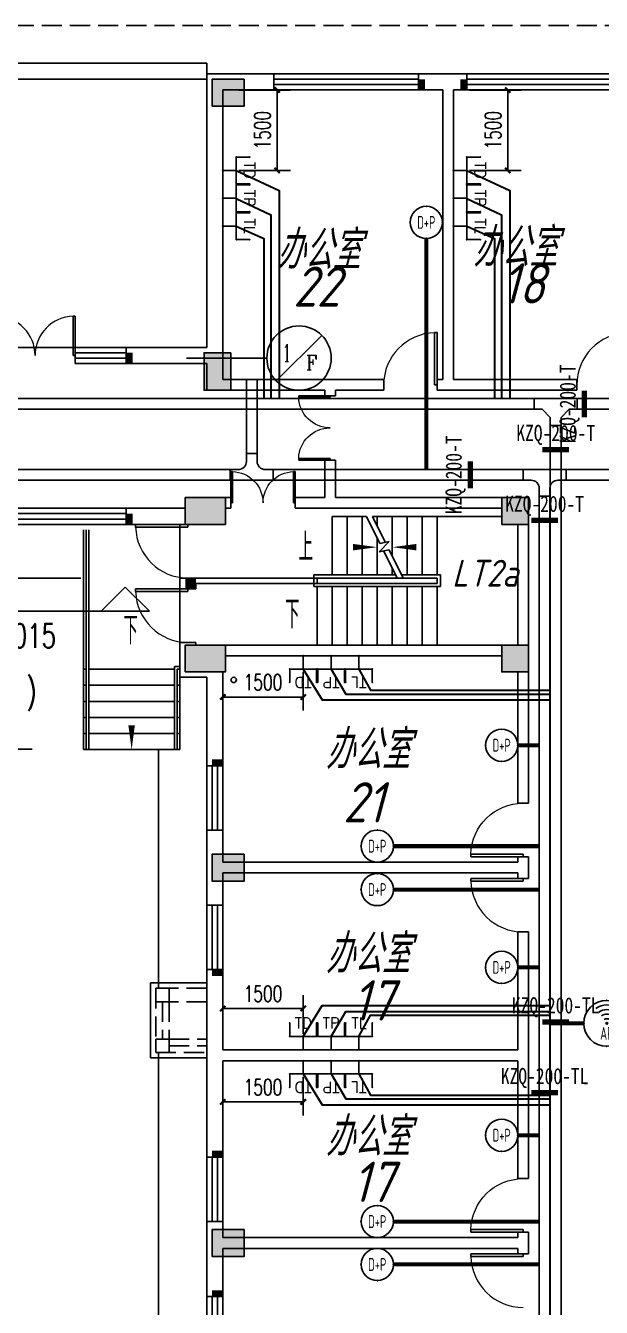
# Model space of a CAD drawing. Extents: x 1398449 to 2142961, y 256969 to 1032940.
# Drawn here: x 1631315 to 1642050, y 838354 to 862254 of the extents above; entities that cross this region are included whole.
import ezdxf
from ezdxf.enums import TextEntityAlignment as Align

# ---------------------------------------------------------------- set-up
doc = ezdxf.new("R2010")
doc.units = 0
doc.header["$LTSCALE"] = 1500
doc.header["$PDSIZE"] = 50
doc.linetypes.add('__DASH', pattern=[0.35, 0.25, -0.1])
doc.linetypes.add('DASH', pattern=[0.35, 0.25, -0.1])
for name, color, linetype in [('1-建筑底图', 8, 'Continuous'), ('CABLETRAY_PDS', 6, 'Continuous'), ('EQUIP-通讯', 3, 'Continuous'), ('TEL_DIM', 3, 'Continuous'), ('WIRE-综合布线', 5, 'Continuous'), ('光纤点位', 3, 'Continuous'), ('内网桥架', 1, 'Continuous'), ('抗震支吊架', 2, 'Continuous'), ('水', 5, 'Continuous'), ('红机电话', 3, 'Continuous'), ('结构柱子', 253, 'Continuous'), ('蓝机电话', 3, 'Continuous')]:
    doc.layers.add(name, color=color, linetype=linetype)
doc.layers.add('内网线路', color=1, linetype='Continuous', lineweight=30)
doc.styles.add('_TCH_AXIS', font='COMPLEX', dxfattribs={"bigfont": 'GBCBIG'})
doc.styles.add('_TCH_DIM', font='SIMPLEX', dxfattribs={"bigfont": 'GBCBIG'})
doc.styles.add('_TCH_DIM_T3', font='SIMPLEX', dxfattribs={"width": 0.705882, "bigfont": 'GBCBIG'})
doc.styles.add('_TEL_ATTDEF', font='GBENOR', dxfattribs={"width": 0.8, "height": 3, "bigfont": 'GBCBIG'})
doc.styles.add('_TEL_DIM', font='SIMPLEX', dxfattribs={"width": 0.8, "height": 3.5, "bigfont": 'HZTXT'})
doc.styles.add('A_DIM', font='simplex.shx', dxfattribs={"width": 0.7, "bigfont": 'gbcbig.shx'})
doc.styles.add('kzcad', font='', dxfattribs={"width": 0.8})
doc.styles.get("Standard").update_dxf_attribs({"font": 'gbeitc.shx', "bigfont": 'gbcbig.shx'})
doc.styles.get('kzcad').set_extended_font_data('SimSun')
doc.linetypes.add('JIEDI', pattern='A,1.25,-0.25,0.25,-0.25,0.625,["/",Standard,S=0.6,R=0,X=0,Y=-0.3],0.625,-0.25,0.25,-0.25', length=4)
doc.dimstyles.new('_TCH_ARCH&&100', dxfattribs={"dimtxt": 297.5, "dimasz": 100, "dimexe": 250, "dimexo": 300, "dimgap": 126.25, "dimtad": 1, "dimdec": 0, "dimzin": 0, "dimdsep": 46, "dimtxsty": '_TCH_DIM_T3', "dimblk": 'ARCHTICK', "dimcen": 0.09, "dimclrt": 7, "dimazin": 2, "dimtfac": 1, "dimtdec": 0, "dimtix": 1, "dimtmove": 2, "dimatfit": 3, "dimfxl": 1, "dimtolj": 1, "dimtzin": 0, "dimarcsym": 0})

# ---------------------------------------------------------------- blocks, each defined once
blk = doc.blocks.new('A$C7C7335C3')
at = {"layer": '结构柱子'}
h = blk.add_hatch(color=6, dxfattribs=at)
h.dxf.hatch_style = 1
h.paths.add_polyline_path([(116300, 36000), (116300, 36500), (115700, 36500), (115700, 36000)])
h = blk.add_hatch(color=6, dxfattribs=at)
h.dxf.hatch_style = 1
h.paths.add_polyline_path([(116050, 30700), (116050, 31400), (115550, 31400), (115550, 30700)])
h = blk.add_hatch(color=6, dxfattribs=at)
h.dxf.hatch_style = 1
h.paths.add_polyline_path([(115950, 28200), (115950, 28700), (115200, 28700), (115200, 28200)])
h = blk.add_hatch(color=6, dxfattribs=at)
h.dxf.hatch_style = 1
h.paths.add_polyline_path([(121100, 28700), (121600, 28700), (121600, 28200), (121100, 28200)])
h = blk.add_hatch(color=6, dxfattribs=at)
h.dxf.hatch_style = 1
h.paths.add_polyline_path([(115950, 25450), (115950, 25950), (115200, 25950), (115200, 25450)])
h = blk.add_hatch(color=6, dxfattribs=at)
h.dxf.hatch_style = 1
h.paths.add_polyline_path([(121100, 25950), (121600, 25950), (121600, 25450), (121100, 25450)])
h = blk.add_hatch(color=6, dxfattribs=at)
h.dxf.hatch_style = 1
h.paths.add_polyline_path([(116300, 22050), (115700, 22050), (115700, 21550), (116300, 21550)])
h = blk.add_hatch(color=6, dxfattribs=at)
h.dxf.hatch_style = 1
h.paths.add_polyline_path([(115700, 15050), (115700, 14550), (116300, 14550), (116300, 15050)])
at = {"layer": '结构柱子', "color": 6}
for points in [[(116300, 36500), (115700, 36500), (115700, 36000), (116300, 36000)], [(116050, 31400), (115550, 31400), (115550, 30700), (116050, 30700)], [(115200, 28200), (115950, 28200), (115950, 28700), (115200, 28700)], [(121600, 28700), (121100, 28700), (121100, 28200), (121600, 28200)], [(115200, 25450), (115950, 25450), (115950, 25950), (115200, 25950)], [(121601, 25950), (121101, 25950), (121101, 25450), (121601, 25450)], [(116300, 22050), (115700, 22050), (115700, 21550), (116300, 21550)], [(116300, 15050), (115700, 15050), (115700, 14550), (116300, 14550)]]:
    blk.add_lwpolyline(points, close=True, dxfattribs=at)
blk = doc.blocks.new('shui2')
at = {"layer": '水'}
blk.add_circle((566145, 449808), 50, dxfattribs=at)
blk = doc.blocks.new('$DorLib2D$00000001')
for p, q in [((0.45, 0.975), (0.5, 0.975)), ((0.45, 0), (0.45, 0.975)), ((0.5, 0), (0.5, 0.975)), ((0.5, 0), (0.45, 0))]:
    blk.add_line(p, q)
at = {"lineweight": 13}
blk.add_arc((0.475, 0), 0.975, 91.4693, 180, dxfattribs=at)
blk = doc.blocks.new('$DorLib2D$00000002')
for p, q in [((-0.5, 0), (-0.5, 0.4875)), ((-0.475, 0.4875), (-0.5, 0.4875)), ((-0.475, 0), (-0.475, 0.4875)), ((0.475, 0), (0.475, 0.4875)), ((0.475, 0.4875), (0.5, 0.4875)), ((0.5, 0), (0.5, 0.4875)), ((-0.5, 0), (-0.475, 0)), ((0.5, 0), (0.475, 0))]:
    blk.add_line(p, q)
at = {"lineweight": 13}
for centre, start, end in [((-0.4875, 0), 0, 88.53072), ((0.4875, 0), 91.46928, 180)]:
    blk.add_arc(centre, 0.4875, start, end, dxfattribs=at)
blk = doc.blocks.new('$TCHSYS$WIN2D')
for p, q in [((-0.5, 0.5), (0.5, 0.5)), ((-0.5, 0.5), (-0.5, -0.5)), ((0.5, 0.5), (0.5, -0.5)), ((0.5, 0.1667), (-0.5, 0.1667)), ((0.5, -0.1667), (-0.5, -0.1667)), ((-0.5, -0.5), (0.5, -0.5))]:
    blk.add_line(p, q)
blk = doc.blocks.new('1-一层建筑底图')
at = {"layer": '1-建筑底图'}
for points in [[(115950, 28800), (115200, 28800), (115200, 28300), (115950, 28300)], [(121600, 28300), (121600, 28800), (121100, 28800), (121100, 28300)], [(115950, 26050), (115200, 26050), (115200, 25550), (115950, 25550)], [(121600, 25550), (121600, 26050), (121100, 26050), (121100, 25550)]]:
    blk.add_hatch(color=256, dxfattribs=at).paths.add_polyline_path(points)
for p, q in [((115600, 36600), (107800, 36600)), ((115600, 31600), (115600, 36700)), ((116850, 36700), (115600, 36700)), ((116850, 36400), (116850, 36700)), ((120100, 36700), (119550, 36700)), ((119550, 36700), (119550, 36400)), ((120450, 36700), (120100, 36700)), ((120450, 36400), (120450, 36700)), ((115900, 31500), (115900, 36400)), ((115900, 36400), (116850, 36400)), ((119550, 36400), (120000, 36400)), ((120000, 31000), (120000, 36400)), ((120200, 36400), (120450, 36400)), ((120200, 31000), (120200, 36400)), ((116897, 30975.7), (117745.6, 31824.3)), ((113150, 31600), (111650, 31600)), ((115600, 31600), (114100, 31600)), ((114100, 31600), (114100, 31300)), ((115221.3, 31400), (116721.3, 31400)), ((115900, 31000), (115900, 31500)), ((114100, 31300), (115600, 31300)), ((115600, 30800), (115600, 31300)), ((115900, 31000), (117900, 31000)), ((118900, 31000), (117900, 31000)), ((118900, 30800), (118900, 31000)), ((120000, 31000), (119900, 31000)), ((119900, 31000), (119900, 30800)), ((122500, 31000), (120200, 31000)), ((122500, 30800), (122500, 31000)), ((115600, 30800), (117800, 30800)), ((117800, 30800), (117800, 30700)), ((117800, 30700), (118000, 30700)), ((118000, 30700), (118000, 30800)), ((118000, 30800), (118900, 30800)), ((119900, 30800), (120100, 30800)), ((120100, 30800), (122500, 30800)), ((118000, 29500), (117800, 29500)), ((117800, 29500), (117800, 28800)), ((118000, 28800), (118000, 29500)), ((115950, 28800), (115200, 28800)), ((115200, 28800), (115200, 28300)), ((116050, 28800), (115950, 28800)), ((115950, 28300), (115950, 28800)), ((116050, 28600), (116050, 28800)), ((117800, 28800), (117250, 28800)), ((117250, 28800), (117250, 28600)), ((121100, 28800), (118000, 28800)), ((121600, 28800), (121100, 28800)), ((121100, 28800), (121100, 28300)), ((121600, 28300), (121600, 28800)), ((115200, 28600), (114100, 28600)), ((114100, 28600), (114100, 28300)), ((115950, 28600), (116050, 28600)), ((117250, 28600), (117900, 28600)), ((121100, 28600), (117900, 28600)), ((117940, 28450), (118577.9, 28450)), ((117940, 28450), (117940, 27360)), ((118220, 28450), (118220, 27360)), ((118500, 28450), (118500, 27360)), ((118577.9, 28450), (118829.3, 27945.1)), ((118689.6, 28450), (119900, 28450)), ((118689.6, 28450), (118930.7, 27965.7)), ((118780, 28450), (118780, 28268.4)), ((119060, 28450), (119060, 27706)), ((119340, 28450), (119340, 27360)), ((119620, 28450), (119620, 27360)), ((119900, 28450), (119900, 27360)), ((121100, 28450), (119900, 28450)), ((119900, 28450), (119900, 27360)), ((114100, 28300), (115100, 28300)), ((115100, 28300), (115100, 27300)), ((115100, 28300), (115200, 28300)), ((115200, 28300), (115950, 28300)), ((121100, 28300), (121600, 28300)), ((121400, 26050), (121400, 28300)), ((121400, 26050), (121400, 28300)), ((121600, 26050), (121600, 28300)), ((113300, 28200), (113300, 24100)), ((113350, 28200), (113350, 24100)), ((113400, 28200), (113400, 24100)), ((118780, 28044), (118780, 27360)), ((119004.1, 27980.6), (118818.9, 27785.6)), ((118829.3, 27945.1), (119004.1, 27980.6)), ((118818.9, 27785.6), (119001.9, 27822.7)), ((118900.4, 27802.2), (119150.4, 27300)), ((119001.9, 27822.7), (119262.1, 27300)), ((115400, 27300), (115100, 27300)), ((115100, 27300), (115100, 27200)), ((115400, 27300), (119900, 27300)), ((117600, 27140), (117600, 27360)), ((117600, 27360), (119120.6, 27360)), ((117660, 27200), (117660, 27300)), ((117660, 27300), (119150.4, 27300)), ((117940, 27300), (117660, 27300)), ((117940, 27300), (119150.4, 27300)), ((119060, 27481.6), (119060, 27360)), ((119232.3, 27360), (119960, 27360)), ((119262.1, 27300), (119900, 27300)), ((119262.1, 27300), (119900, 27300)), ((119900, 27300), (119900, 27200)), ((119900, 27300), (119900, 27200)), ((119900, 27300), (119900, 27200)), ((119960, 27360), (119960, 27140)), ((114082.4, 27132), (113632.4, 26682)), ((114082.4, 27132), (114532.4, 26682)), ((115100, 27200), (115100, 27100)), ((115100, 27100), (115400, 27100)), ((115100, 27100), (115100, 26100)), ((115400, 27100), (115400, 27200)), ((115400, 27200), (119900, 27200)), ((119960, 27140), (117600, 27140)), ((119900, 27200), (117660, 27200)), ((119900, 27200), (117660, 27200)), ((117660, 26050), (117660, 27140)), ((117940, 26050), (117940, 27140)), ((118220, 26050), (118220, 27140)), ((118500, 26050), (118500, 27140)), ((118780, 26050), (118780, 27140)), ((119060, 26050), (119060, 27140)), ((119340, 26050), (119340, 27140)), ((119620, 26050), (119620, 27140)), ((119900, 26050), (119900, 27140)), ((119900, 27140), (119900, 26050)), ((114532.4, 26682), (110951.3, 26682)), ((115400, 26100), (115100, 26100)), ((115100, 26100), (115100, 25650)), ((115400, 26050), (115400, 26100)), ((115950, 26050), (115200, 26050)), ((115200, 26050), (115200, 25550)), ((115950, 25550), (115950, 26050)), ((121100, 26050), (115950, 26050)), ((121100, 25850), (115950, 25850)), ((119900, 26050), (117660, 26050)), ((119900, 26050), (121400, 26050)), ((121600, 26050), (121100, 26050)), ((121100, 26050), (121100, 25550)), ((121600, 25550), (121600, 26050)), ((113300, 25600), (113350, 25600)), ((113400, 25600), (115000, 25600)), ((115000, 25600), (115000, 24100)), ((115050, 25600), (115050, 24100)), ((115050, 25600), (115050, 24100)), ((115050, 25600), (115100, 25600)), ((115100, 25750), (115100, 25750)), ((115100, 25450), (115100, 25750)), ((115100, 25490), (115100, 24100)), ((115600, 25450), (115100, 25450)), ((115200, 25550), (115950, 25550)), ((115600, 25450), (115600, 23800)), ((115900, 23800), (115900, 25550)), ((121100, 25550), (121600, 25550)), ((121400, 25550), (121400, 23100)), ((121600, 23100), (121600, 25550)), ((110284.2, 24107.7), (112344.2, 24107.7)), ((115600, 23800), (115900, 23800)), ((121400, 23100), (121600, 23100)), ((115900, 22600), (115600, 22600)), ((115600, 22600), (115600, 21900)), ((115900, 22000), (115900, 22600)), ((121400, 22000), (115900, 22000)), ((121600, 22100), (121400, 22100)), ((121400, 22100), (121400, 22000)), ((121600, 21900), (121600, 22100)), ((115600, 21900), (115600, 21200)), ((121400, 21800), (115900, 21800)), ((115900, 21200), (115900, 21800)), ((121400, 21800), (121400, 21700)), ((121600, 21700), (121600, 21900)), ((121400, 21700), (121600, 21700)), ((115600, 21200), (115900, 21200)), ((121600, 20700), (121400, 20700)), ((121400, 20700), (121400, 18500)), ((121600, 18400), (121600, 20700)), ((115900, 20000), (115600, 20000)), ((115600, 20000), (115600, 18400)), ((115900, 18500), (115900, 20000)), ((121400, 18500), (115900, 18500)), ((115600, 18400), (115600, 16500)), ((121400, 18300), (115900, 18300)), ((115900, 16500), (115900, 18300)), ((121400, 18300), (121400, 16100)), ((121600, 16100), (121600, 18400)), ((115600, 16500), (115900, 16500)), ((121400, 16100), (121600, 16100)), ((115900, 15300), (115600, 15300)), ((115600, 15300), (115600, 14900)), ((115900, 15000), (115900, 15300)), ((121600, 15100), (121400, 15100)), ((121400, 15100), (121400, 15000)), ((121600, 14900), (121600, 15100)), ((115600, 14900), (115600, 13900)), ((121400, 15000), (115900, 15000)), ((121600, 14700), (121600, 14900)), ((115900, 13900), (115900, 14800)), ((121400, 14800), (115900, 14800)), ((121400, 14800), (121400, 14700)), ((121400, 14700), (121600, 14700)), ((115600, 13900), (115900, 13900))]:
    blk.add_line(p, q, dxfattribs=at)
at = {"layer": '1-建筑底图', "linetype": 'DASH'}
for p, q in [((114775, 19400), (114775, 18700)), ((114900, 18575), (115600, 18575))]:
    blk.add_line(p, q, dxfattribs=at)
at = {"layer": '1-建筑底图', "linetype": '__DASH'}
blk.add_lwpolyline([(79450, 37600), (140000, 37600), (140000, 33800)], dxfattribs=at)
at = {"layer": '1-建筑底图'}
for points in [[(115600, 36600), (115600, 36900), (107800, 36900), (107800, 36600)], [(113250, 27294.8), (109600, 27294.8)], [(115000, 25600), (115000, 25650), (115100, 25650)], [(113300, 25300), (113350, 25300)], [(113400, 25300), (115000, 25300)], [(115050, 25300), (115100, 25300)], [(113300, 25000), (113350, 25000)], [(113400, 25000), (115000, 25000)], [(115050, 25000), (115100, 25000)], [(113300, 24700), (113350, 24700)], [(113400, 24700), (115000, 24700)], [(115050, 24700), (115100, 24700)], [(113300, 24400), (113350, 24400)], [(113400, 24400), (115000, 24400)], [(115050, 24400), (115100, 24400)], [(113300, 24100), (115100, 24100)], [(114700.1, 19650), (114700.1, 24100)], [(114700.1, 10700), (114700.1, 18450)]]:
    blk.add_lwpolyline(points, dxfattribs=at)
blk.add_lwpolyline([(114705.2, 29437.2, 1), (114705.2, 29437.2, 1)], format="xyb", close=True, dxfattribs=at)
for points in [[(117520, 26625, 0, 0, 0), (120650, 26625, 0, 0, 0), (120650, 27875, 0, 0, 0), (119060, 27875, 0, 120, 0), (119510, 27875, 0, 0, 0)], [(117800, 27875, 0, 0, 0), (118780, 27875, 0, 120, 0), (118330, 27875, 0, 0, 0)], [(114200, 25903, 0, 0, 0), (114200, 24100, 0, 120, 0), (114200, 24550, 0, 0, 0)]]:
    blk.add_lwpolyline(points, format="xyseb", dxfattribs=at)
blk.add_lwpolyline([(114550, 18350), (115600, 18350), (115600, 19750), (114550, 19750)], close=True, dxfattribs=at)
at = {"layer": '1-建筑底图', "linetype": 'DASH'}
for points in [[(114900, 19400), (114650, 19400), (114650, 19650), (114900, 19650)], [(114650, 18450), (115600, 18450), (115600, 19650), (114650, 19650)], [(114900, 18700), (115600, 18700), (115600, 19400), (114900, 19400)], [(114900, 18700), (114650, 18700), (114650, 18450), (114900, 18450)]]:
    blk.add_lwpolyline(points, close=True, dxfattribs=at)
at = {"layer": '1-建筑底图'}
blk.add_circle((117321.3, 31400), 600, dxfattribs=at)
for points in [[(119550, 36600), (119550, 36400), (119670, 36600), (119670, 36400)], [(120330.1, 36600), (120330.1, 36400), (120450.1, 36600), (120450.1, 36400)], [(114100.1, 31300), (114100.1, 31500), (114220.1, 31300), (114220.1, 31500)], [(114100.1, 28300), (114100.1, 28500), (114220.1, 28300), (114220.1, 28500)], [(115200, 27100), (115400, 27100), (115200, 27300), (115400, 27300)], [(115700.1, 23800), (115900.1, 23800), (115700.1, 23920), (115900.1, 23920)], [(115700.1, 19880), (115900.1, 19880), (115700.1, 20000), (115900.1, 20000)], [(115700.1, 16500), (115900.1, 16500), (115700.1, 16620), (115900.1, 16620)], [(115700.1, 13900), (115900.1, 13900), (115700.1, 14020), (115900.1, 14020)]]:
    blk.add_solid(points, dxfattribs=at)
for name, p in [('A$C7C7335C3', (0, 100)), ('shui2', (-450041.7, -424408.2))]:
    blk.add_blockref(name, p, dxfattribs=at)
for name, p, xscale, yscale, zscale, rotation in [('$TCHSYS$WIN2D', (118200, 36550), -2700, 300, -2700, 180.00000001209), ('$TCHSYS$WIN2D', (121800, 36550), -2700, 300, -2700, 180.0000000120877), ('$DorLib2D$00000002', (112400, 31450), -1500, -1500, -1500, 179.9999997403666), ('$DorLib2D$00000001', (119400, 30900), 1000, 1000, 1000, 8.801135761368775e-08), ('$DorLib2D$00000001', (123000, 30900), 1000, 1000, 1000, 1.041111002422682e-07), ('$TCHSYS$WIN2D', (113625, 31450), 950.0000019386644, 300, 950.0000019386644, 179.9999997403667), ('$DorLib2D$00000002', (117900, 30100), 1200, -1200, 199.9999987625924, 269.9999999898159), ('$DorLib2D$00000002', (116650, 28700), 1200, -1200, 200.0000000065775, 179.9999999973032), ('$TCHSYS$WIN2D', (111650, 28450), 4900.000003879715, -300, 4900.000003879715, 359.9999999210233), ('$DorLib2D$00000001', (115250, 27800), -1000, -1000, -1000, 269.9999999883229), ('$DorLib2D$00000001', (115250, 26600), -1000, -1000, -1000, 269.9999999883252), ('$TCHSYS$WIN2D', (115750, 23200), -1200, -300, -1200, 269.9999999902303), ('$DorLib2D$00000001', (121500, 22600), -1000, 1000, -1000, 90.00000000007083), ('$DorLib2D$00000001', (121500, 21200), 1000, 1000, 1000, 90.00000000005906), ('$TCHSYS$WIN2D', (115750, 20600), 1200, 300, 1200, 89.9999999906066), ('$TCHSYS$WIN2D', (115750, 15900), 1200, 300, 1200, 89.9999999906085), ('$DorLib2D$00000001', (121500, 15600), -1000, 1000, -1000, 90.00000000005714), ('$DorLib2D$00000001', (121500, 14200), 1000, 1000, 1000, 89.99999999998667), ('$TCHSYS$WIN2D', (115750, 13300), -1200, -300, -1200, 269.9999999888445)]:
    blk.add_blockref(name, p, dxfattribs=dict(at, xscale=xscale, yscale=yscale, zscale=zscale, rotation=rotation))
for s, height, p in [('办公室', 723.4, (116894.5, 33056)), ('办公室', 723.4, (120566, 33106)), ('22', 750, (117211.3, 32358)), ('18', 750, (121098.6, 32419.3)), ('LT2a', 500, (120173.3, 27139.6)), ('办公室', 723.4, (117815.7, 23742.1)), ('21', 750, (118141.4, 22742.9)), ('办公室', 723.4, (117815.7, 19932.1)), ('17', 750, (118312.4, 19048.9)), ('办公室', 723.4, (117815.7, 16522.1)), ('17', 750, (118312.2, 15665.1))]:
    blk.add_text(s, height=height, dxfattribs=at).set_placement(p)
at = {"layer": '1-建筑底图', "style": '_TCH_AXIS'}
for s, height, p, p2 in [('1', 327.9, (117022.5, 31334.4), (117163, 31334.4)), ('F', 273.4, (117453.3, 31181.2), (117661.7, 31181.2))]:
    blk.add_text(s, height=height, dxfattribs=at).set_placement(p, p2, align=Align.FIT)
at = {"layer": '1-建筑底图'}
for s, height, style, width, p in [('上', 525, 'A_DIM', 0.7, (117315.5, 27612.5)), ('下', 525, 'A_DIM', 0.7, (117064.5, 26362.5)), ('下', 525, 'A_DIM', 0.7, (114051, 26060.5)), ('-0.015', 446.25, '_TCH_DIM', 0.705882, (111224.3, 25999.5)), (')', 446.2, '_TCH_DIM', 0.705882, (112239, 24969))]:
    blk.add_text(s, height=height, dxfattribs=dict(at, style=style, width=width)).set_placement(p)
blk = doc.blocks.new('$equip_U$00000080(win7-PC-hzk)')
blk.add_circle((0, 0.5), 0.5)
for p in [(0, 0.999), (-0.5, 0.5), (0.5, 0.5)]:
    blk.add_point(p)
at = {"color": 7, "style": '_TEL_DIM', "width": 0.7}
blk.add_attdef('$TEXT$', text='', height=0.4, dxfattribs=at).set_placement((0, 0.5), align=Align.MIDDLE_CENTER)
at = {"color": 7, "style": '_TEL_DIM', "flags": 1}
for tag in ['A', 'REMARK']:
    blk.add_attdef(tag, text='', height=0.00002, dxfattribs=at).set_placement((0, 0), align=Align.MIDDLE_CENTER)
blk = doc.blocks.new('$equip_U$00000091(win7-PC-hzk)')
for radius in [0.714, 0.0272]:
    blk.add_circle((0, 0), radius)
for radius in [0.571, 0.428, 0.285, 0.143]:
    blk.add_arc((0, 0), radius, 53.7049, 126.2951)
for p in [(0, 0.714), (-0.714, 0), (0.714, 0), (0, -0.714)]:
    blk.add_point(p)
at = {"color": 7, "style": '_TEL_DIM', "flags": 1}
for tag in ['A', 'REMARK']:
    blk.add_attdef(tag, text='', height=0.00002, dxfattribs=at).set_placement((0, 0), align=Align.MIDDLE_CENTER)
at = {"color": 7, "style": '_TEL_DIM', "width": 0.7}
blk.add_attdef('$TEXT$', text='', height=0.4, dxfattribs=at).set_placement((0, -0.31), align=Align.MIDDLE_CENTER)
blk = doc.blocks.new('$equip$00001867')
for p, q in [((-0.5, 0.499), (-0.5, 0.999)), ((0.5, 0.999), (0.5, 0.499)), ((0.5, 0.499), (-0.5, 0.499)), ((0, 0.5), (0, 0))]:
    blk.add_line(p, q)
for p in [(-0.5, 0.999), (0.5, 0.999), (-0.5, 0.499), (0.5, 0.499), (0, 0)]:
    blk.add_point(p)
at = {"color": 7, "style": '_TEL_DIM'}
blk.add_attdef('$TEXT$', text='', height=0.4, dxfattribs=at).set_placement((0, 0.999), align=Align.MIDDLE_CENTER)
at = {"color": 7, "style": '_TEL_DIM', "flags": 1}
blk.add_attdef('A', text='', height=0.00002, dxfattribs=at).set_placement((0, 0), align=Align.MIDDLE_CENTER)
blk = doc.blocks.new('$equip$00002670')
for p, q in [((-0.5, 0.499), (-0.5, 0.999)), ((0.5, 0.999), (0.5, 0.499)), ((0.5, 0.499), (-0.5, 0.499)), ((0, 0.5), (0, 0))]:
    blk.add_line(p, q)
for p in [(-0.5, 0.999), (0.5, 0.999), (-0.5, 0.499), (0.5, 0.499), (0, 0)]:
    blk.add_point(p)
at = {"color": 7, "style": '_TEL_DIM'}
blk.add_attdef('$TEXT$', text='', height=0.4, dxfattribs=at).set_placement((0, 0.999), align=Align.MIDDLE_CENTER)
at = {"color": 7, "style": '_TEL_DIM', "flags": 1}
blk.add_attdef('A', text='', height=0.000025, dxfattribs=at).set_placement((0, 0), align=Align.MIDDLE_CENTER)
blk = doc.blocks.new('_ArchTick')
at = {"color": 0, "linetype": 'ByBlock', "const_width": 0.4}
blk.add_lwpolyline([(-0.5, -0.5), (0.5, 0.5)], dxfattribs=at)
blk = doc.blocks.new('*D988')
at = {"layer": 'Defpoints', "color": 0, "transparency": 16777216}
for p in [(1634991, 850504), (1636491, 850504), (1636491, 849735)]:
    blk.add_point(p, dxfattribs=at)
at = {"layer": 'TEL_DIM', "color": 0, "lineweight": -2, "transparency": 16777216}
for p, q in [((1634991, 850204), (1634991, 849485)), ((1636491, 850204), (1636491, 849485)), ((1634991, 849735), (1636491, 849735))]:
    blk.add_line(p, q, dxfattribs=at)
at = {"layer": 'TEL_DIM', "color": 0, "lineweight": -2, "transparency": 16777216, "xscale": 100, "yscale": 100, "zscale": 100, "rotation": 180}
blk.add_blockref('_ArchTick', (1634991, 849735), dxfattribs=at)
at = {"layer": 'TEL_DIM', "color": 0, "lineweight": -2, "transparency": 16777216, "xscale": 100, "yscale": 100, "zscale": 100}
blk.add_blockref('_ArchTick', (1636491, 849735), dxfattribs=at)
at = {"layer": 'TEL_DIM', "color": 7, "transparency": 16777216, "insert": (1635741, 850010), "char_height": 297.5, "attachment_point": 5, "style": '_TCH_DIM_T3'}
blk.add_mtext('\\A1;1500', dxfattribs=at)
blk = doc.blocks.new('*D990')
at = {"layer": 'Defpoints', "color": 0, "transparency": 16777216}
for p in [(1634991, 842954), (1636491, 842954), (1636491, 842185)]:
    blk.add_point(p, dxfattribs=at)
at = {"layer": 'TEL_DIM', "color": 0, "lineweight": -2, "transparency": 16777216}
for p, q in [((1634991, 842654), (1634991, 841935)), ((1636491, 842654), (1636491, 841935)), ((1634991, 842185), (1636491, 842185))]:
    blk.add_line(p, q, dxfattribs=at)
at = {"layer": 'TEL_DIM', "color": 0, "lineweight": -2, "transparency": 16777216, "xscale": 100, "yscale": 100, "zscale": 100, "rotation": 180}
blk.add_blockref('_ArchTick', (1634991, 842185), dxfattribs=at)
at = {"layer": 'TEL_DIM', "color": 0, "lineweight": -2, "transparency": 16777216, "xscale": 100, "yscale": 100, "zscale": 100}
blk.add_blockref('_ArchTick', (1636491, 842185), dxfattribs=at)
at = {"layer": 'TEL_DIM', "color": 7, "transparency": 16777216, "insert": (1635741, 842460), "char_height": 297.5, "attachment_point": 5, "style": '_TCH_DIM_T3'}
blk.add_mtext('\\A1;1500', dxfattribs=at)
blk = doc.blocks.new('*D991')
at = {"layer": 'Defpoints', "color": 0, "transparency": 16777216}
for p in [(1636491, 843927), (1634991, 843157), (1636491, 843157)]:
    blk.add_point(p, dxfattribs=at)
at = {"layer": 'TEL_DIM', "color": 0, "lineweight": -2, "transparency": 16777216}
for p, q in [((1634991, 843457), (1634991, 844177)), ((1636491, 843457), (1636491, 844177)), ((1634991, 843927), (1636491, 843927))]:
    blk.add_line(p, q, dxfattribs=at)
at = {"layer": 'TEL_DIM', "color": 0, "lineweight": -2, "transparency": 16777216, "xscale": 100, "yscale": 100, "zscale": 100, "rotation": 180}
blk.add_blockref('_ArchTick', (1634991, 843927), dxfattribs=at)
at = {"layer": 'TEL_DIM', "color": 0, "lineweight": -2, "transparency": 16777216, "xscale": 100, "yscale": 100, "zscale": 100}
blk.add_blockref('_ArchTick', (1636491, 843927), dxfattribs=at)
at = {"layer": 'TEL_DIM', "color": 7, "transparency": 16777216, "insert": (1635741, 844202), "char_height": 297.5, "attachment_point": 5, "style": '_TCH_DIM_T3'}
blk.add_mtext('\\A1;1500', dxfattribs=at)
blk = doc.blocks.new('*D1001')
at = {"layer": 'Defpoints', "color": 0, "transparency": 16777216}
for p in [(1639291, 861054), (1640305, 861054), (1639291, 859554)]:
    blk.add_point(p, dxfattribs=at)
at = {"layer": 'TEL_DIM', "color": 0, "lineweight": -2, "transparency": 16777216}
for p, q in [((1639591, 861054), (1640555, 861054)), ((1640305, 859554), (1640305, 861054)), ((1639591, 859554), (1640555, 859554))]:
    blk.add_line(p, q, dxfattribs=at)
at = {"layer": 'TEL_DIM', "color": 0, "lineweight": -2, "transparency": 16777216, "xscale": 100, "yscale": 100, "zscale": 100}
for p, rotation in [((1640305, 861054), 90), ((1640305, 859554), 270)]:
    blk.add_blockref('_ArchTick', p, dxfattribs=dict(at, rotation=rotation))
at = {"layer": 'TEL_DIM', "color": 7, "transparency": 16777216, "insert": (1640030, 860304), "char_height": 297.5, "attachment_point": 5, "rotation": 90, "style": '_TCH_DIM_T3'}
blk.add_mtext('\\A1;1500', dxfattribs=at)
blk = doc.blocks.new('*D1002')
at = {"layer": 'Defpoints', "color": 0, "transparency": 16777216}
for p in [(1634991, 861054), (1636005, 861054), (1634991, 859554)]:
    blk.add_point(p, dxfattribs=at)
at = {"layer": 'TEL_DIM', "color": 0, "lineweight": -2, "transparency": 16777216}
for p, q in [((1635291, 861054), (1636255, 861054)), ((1636005, 859554), (1636005, 861054)), ((1635291, 859554), (1636255, 859554))]:
    blk.add_line(p, q, dxfattribs=at)
at = {"layer": 'TEL_DIM', "color": 0, "lineweight": -2, "transparency": 16777216, "xscale": 100, "yscale": 100, "zscale": 100}
for p, rotation in [((1636005, 861054), 90), ((1636005, 859554), 270)]:
    blk.add_blockref('_ArchTick', p, dxfattribs=dict(at, rotation=rotation))
at = {"layer": 'TEL_DIM', "color": 7, "transparency": 16777216, "insert": (1635730, 860304), "char_height": 297.5, "attachment_point": 5, "rotation": 90, "style": '_TCH_DIM_T3'}
blk.add_mtext('\\A1;1500', dxfattribs=at)

msp = doc.modelspace()

# ---------------------------------------------------------------- linework, layer by layer
at = {"layer": 'CABLETRAY_PDS'}
for p, q in [((1635431, 854277.7), (1635431, 855654.4)), ((1635431, 855654.4), (1635631, 855654.4)), ((1635631, 855654.4), (1635631, 854277.7)), ((1635631, 854277.7), (1635431, 854277.7)), ((1635631, 854277.7), (1635431, 854277.7)), ((1635431, 854277.7), (1635431, 854127.7)), ((1635631, 854127.7), (1635631, 854277.7)), ((1592941, 853977.7), (1635131, 853977.7)), ((1635131, 853977.7), (1635131, 853777.7)), ((1635281, 853977.7), (1635131, 853977.7)), ((1635131, 853977.7), (1635131, 853777.7)), ((1635931, 853977.7), (1635781, 853977.7)), ((1635931, 853777.7), (1635931, 853977.7)), ((1635931, 853977.7), (1640591, 853977.7)), ((1635931, 853777.7), (1635931, 853977.7)), ((1640591, 853977.7), (1641391, 853977.7)), ((1640591, 853777.7), (1640591, 853977.7)), ((1640591, 853977.7), (1640591, 853777.7)), ((1641391, 853977.7), (1641391, 853777.7)), ((1641391, 853777.7), (1641391, 853977.7)), ((1641391, 853977.7), (1651491, 853977.7)), ((1635131, 853777.7), (1592941, 853777.7)), ((1635131, 853777.7), (1635931, 853777.7)), ((1640591, 853777.7), (1635931, 853777.7)), ((1640741, 853777.7), (1640591, 853777.7)), ((1641391, 853777.7), (1641241, 853777.7)), ((1651491, 853777.7), (1641391, 853777.7)), ((1640891, 853477.7), (1640891, 853627.7)), ((1640891, 831087.9), (1640891, 853477.7)), ((1640891, 853477.7), (1641091, 853477.7)), ((1641091, 853477.7), (1640891, 853477.7)), ((1641091, 853627.7), (1641091, 853477.7)), ((1641091, 853477.7), (1641091, 831087.9))]:
    msp.add_line(p, q, dxfattribs=at)
for centre, start, end in [((1635281, 854127.7), 270, 360), ((1635781, 854127.7), 180, 270), ((1640741, 853627.7), 0, 90), ((1641241, 853627.7), 90, 180)]:
    msp.add_arc(centre, 150, start, end, dxfattribs=at)
at = {"layer": 'WIRE-综合布线', "linetype": 'Continuous', "const_width": 75}
for points in [[(1638785.7, 853977.7), (1638785.7, 858285.9)], [(1640891, 848836), (1640491, 848836)], [(1640891, 846954.1), (1638170.7, 846954.1)], [(1640891, 846144.5), (1638170.7, 846144.5)], [(1640891, 844693.7), (1640491, 844693.7)], [(1641723.5, 843650.2), (1641091, 843650.2)], [(1640891, 841563.9), (1640491, 841563.9)], [(1640891, 839954.1), (1638170.7, 839954.1)], [(1640891, 839154.7), (1638170.7, 839154.7)]]:
    msp.add_lwpolyline(points, dxfattribs=at)
at = {"layer": '内网桥架'}
for p, q in [((1593710.1, 855299.9), (1640798, 855299.9)), ((1640798, 855299.9), (1640798, 855099.9)), ((1641598, 855299.9), (1640798, 855299.9)), ((1640798, 855299.9), (1640798, 855099.9)), ((1641598, 855099.9), (1641598, 855299.9)), ((1641598, 855099.9), (1641598, 855299.9)), ((1641598, 855299.9), (1651068.2, 855299.9)), ((1640798, 855099.9), (1593710.1, 855099.9)), ((1640798, 855099.9), (1640948, 855099.9)), ((1640948, 855099.9), (1641098, 854949.9)), ((1641098, 854949.9), (1641098, 854799.9)), ((1641298, 854949.9), (1641448, 855099.9)), ((1641298, 854799.9), (1641298, 854949.9)), ((1641448, 855099.9), (1641598, 855099.9)), ((1651068.2, 855099.9), (1641598, 855099.9)), ((1641098, 854799.9), (1641298, 854799.9)), ((1641098, 832551.3), (1641098, 854799.9)), ((1641098, 854799.9), (1641298, 854799.9)), ((1641298, 854799.9), (1641298, 832551.3))]:
    msp.add_line(p, q, dxfattribs=at)
at = {"layer": '内网线路'}
for points in [[(1635240.2, 859554.4), (1636040.5, 859180.7), (1636042.4, 855300.2)], [(1639540.2, 859554.4), (1640340.5, 859180.7), (1640342.4, 855300.2)], [(1635240.5, 859030.7), (1635887.7, 858727.1), (1635889.4, 855300.2)], [(1639540.5, 859030.7), (1640187.7, 858727.1), (1640189.4, 855300.2)], [(1635240.7, 858516.1), (1635756.9, 858284.1), (1635758.3, 855300.1)], [(1639540.7, 858516.1), (1640056.9, 858284.1), (1640058.3, 855300.1)], [(1636491, 850257.4), (1636846.5, 849682.2), (1641098, 849682.2)], [(1637011, 850257.2), (1637287.1, 849789.8), (1641098, 849789.8)], [(1637529.3, 850257.4), (1637744.9, 849863.3), (1641098, 849863.3)], [(1636491, 843406.4), (1636846.5, 843981.6), (1641098, 843981.6)], [(1637011, 843406.7), (1637287.1, 843874), (1641098, 843874)], [(1637529.3, 843406.4), (1637744.9, 843800.5), (1641098, 843800.5)], [(1636491, 842707.4), (1636846.5, 842132.2), (1641098, 842132.2)], [(1637011, 842707.2), (1637287.1, 842239.8), (1641098, 842239.8)], [(1637529.3, 842707.4), (1637744.9, 842313.3), (1641098, 842313.3)]]:
    msp.add_lwpolyline(points, dxfattribs=at)
at = {"layer": '抗震支吊架', "color": 5, "const_width": 100}
for points in [[(1641730.8, 854949.9), (1641730.8, 855449.9)], [(1640948, 854349.9), (1641448, 854349.9)], [(1640948, 843675.6), (1641448, 843675.6)]]:
    msp.add_lwpolyline(points, dxfattribs=at)
at = {"layer": '抗震支吊架', "color": 2, "const_width": 100}
for points in [[(1639604.9, 853627.7), (1639604.9, 854127.7)], [(1640741, 853027.7), (1641241, 853027.7)], [(1640741, 842357.8), (1641241, 842357.8)]]:
    msp.add_lwpolyline(points, dxfattribs=at)

# ---------------------------------------------------------------- block references
at = {"layer": '1-建筑底图', "linetype": 'JIEDI'}
msp.add_blockref('1-一层建筑底图', (1519090.9, 824654.4), dxfattribs=at)
at = {"layer": 'EQUIP-通讯', "linetype": 'JIEDI'}
ref = msp.add_blockref('$equip_U$00000080(win7-PC-hzk)', (1638486, 858585.6), dxfattribs=dict(at, xscale=-600, yscale=600, zscale=600, rotation=269.9999999999998))
ref.add_attrib('$TEXT$', 'D+P', dxfattribs={"layer": '0', "color": 7, "height": 240, "style": '_TEL_ATTDEF', "width": 0.7}).set_placement((1638785.7, 858585.6), align=Align.MIDDLE_CENTER)
ref = msp.add_blockref('$equip_U$00000080(win7-PC-hzk)', (1640191.3, 849135.7), dxfattribs=dict(at, xscale=-600, yscale=600, zscale=600, rotation=180))
ref.add_attrib('$TEXT$', 'D+P', dxfattribs={"layer": '0', "color": 7, "height": 240, "style": '_TEL_ATTDEF', "width": 0.7}).set_placement((1640191.3, 848836), align=Align.MIDDLE_CENTER)
ref = msp.add_blockref('$equip_U$00000080(win7-PC-hzk)', (1637871, 846654.4), dxfattribs=dict(at, xscale=-600, yscale=600, zscale=600))
ref.add_attrib('$TEXT$', 'D+P', dxfattribs={"layer": '0', "color": 7, "height": 240, "style": '_TEL_ATTDEF', "width": 0.7}).set_placement((1637871, 846954.1), align=Align.MIDDLE_CENTER)
ref = msp.add_blockref('$equip_U$00000080(win7-PC-hzk)', (1637871, 845844.8), dxfattribs=dict(at, xscale=-600, yscale=600, zscale=600))
ref.add_attrib('$TEXT$', 'D+P', dxfattribs={"layer": '0', "color": 7, "height": 240, "style": '_TEL_ATTDEF', "width": 0.7}).set_placement((1637871, 846144.5), align=Align.MIDDLE_CENTER)
ref = msp.add_blockref('$equip_U$00000080(win7-PC-hzk)', (1640191.3, 844993.4), dxfattribs=dict(at, xscale=-600, yscale=600, zscale=600, rotation=180))
ref.add_attrib('$TEXT$', 'D+P', dxfattribs={"layer": '0', "color": 7, "height": 240, "style": '_TEL_ATTDEF', "width": 0.7}).set_placement((1640191.3, 844693.7), align=Align.MIDDLE_CENTER)
ref = msp.add_blockref('$equip_U$00000091(win7-PC-hzk)', (1642151.8, 843650.2), dxfattribs=dict(at, xscale=-600, yscale=600, zscale=600))
ref.add_attrib('$TEXT$', 'AP', dxfattribs={"layer": '0', "color": 7, "height": 240, "style": '_TEL_ATTDEF', "width": 0.7}).set_placement((1642151.8, 843463.9), align=Align.MIDDLE_CENTER)
ref = msp.add_blockref('$equip_U$00000080(win7-PC-hzk)', (1640191.3, 841863.6), dxfattribs=dict(at, xscale=-600, yscale=600, zscale=600, rotation=180))
ref.add_attrib('$TEXT$', 'D+P', dxfattribs={"layer": '0', "color": 7, "height": 240, "style": '_TEL_ATTDEF', "width": 0.7}).set_placement((1640191.3, 841563.9), align=Align.MIDDLE_CENTER)
ref = msp.add_blockref('$equip_U$00000080(win7-PC-hzk)', (1637871, 839654.4), dxfattribs=dict(at, xscale=-600, yscale=600, zscale=600))
ref.add_attrib('$TEXT$', 'D+P', dxfattribs={"layer": '0', "color": 7, "height": 240, "style": '_TEL_ATTDEF', "width": 0.7}).set_placement((1637871, 839954.1), align=Align.MIDDLE_CENTER)
ref = msp.add_blockref('$equip_U$00000080(win7-PC-hzk)', (1637871, 839454.4), dxfattribs=dict(at, xscale=-600, yscale=600, zscale=600, rotation=180))
ref.add_attrib('$TEXT$', 'D+P', dxfattribs={"layer": '0', "color": 7, "height": 240, "style": '_TEL_ATTDEF', "width": 0.7}).set_placement((1637871, 839154.7), align=Align.MIDDLE_CENTER)
at = {"layer": '光纤点位', "xscale": 500, "yscale": 500, "zscale": 500}
for p, rotation in [((1634991, 859554.4), 270), ((1639291, 859554.4), 270), ((1636491, 850506.9), 180), ((1636491, 842956.9), 180)]:
    msp.add_blockref('$equip$00002670', p, dxfattribs=dict(at, rotation=rotation)).add_auto_attribs({'$TEXT$': 'TD'})
msp.add_blockref('$equip$00002670', (1636491, 843156.9), dxfattribs=at).add_auto_attribs({'$TEXT$': 'TD'})
at = {"layer": '红机电话', "xscale": 500, "yscale": 500, "zscale": 500}
for p, rotation in [((1634991, 859034.4), 270), ((1639291, 859034.4), 270), ((1637011, 850506.9), 180), ((1637011, 842956.9), 180)]:
    msp.add_blockref('$equip$00001867', p, dxfattribs=dict(at, rotation=rotation)).add_auto_attribs({'$TEXT$': 'TP'})
msp.add_blockref('$equip$00001867', (1637011, 843156.9), dxfattribs=at).add_auto_attribs({'$TEXT$': 'TP'})
at = {"layer": '蓝机电话', "xscale": 500, "yscale": 500, "zscale": 500}
for p, rotation in [((1634991, 858516.1), 270), ((1639291, 858516.1), 270), ((1637529.3, 850506.9), 180), ((1637529.3, 842956.9), 180)]:
    msp.add_blockref('$equip$00001867', p, dxfattribs=dict(at, rotation=rotation)).add_auto_attribs({'$TEXT$': 'TL'})
msp.add_blockref('$equip$00001867', (1637529.3, 843156.9), dxfattribs=at).add_auto_attribs({'$TEXT$': 'TL'})

# ---------------------------------------------------------------- texts
at = {"layer": '抗震支吊架', "color": 5, "style": 'kzcad', "width": 0.8}
for s, rotation, p in [('KZQ-200-T', 89.88539, (1641570.8, 855199.9)), ('KZQ-200-T', 359.88539, (1641198, 854509.9)), ('KZQ-200-TL', 359.88539, (1641198, 843835.6))]:
    msp.add_text(s, height=300, rotation=rotation, dxfattribs=at).set_placement(p, align=Align.CENTER)
at = {"layer": '抗震支吊架', "color": 2, "style": 'kzcad', "width": 0.8}
for s, rotation, p in [('KZQ-200-T', 89.88539, (1639444.9, 853877.7)), ('KZQ-200-T', 359.88539, (1640991, 853187.7)), ('KZQ-200-TL', 359.88539, (1640991, 842517.8))]:
    msp.add_text(s, height=300, rotation=rotation, dxfattribs=at).set_placement(p, align=Align.CENTER)

# ---------------------------------------------------------------- dimensions: what is measured, and where the dimension line sits
at = {"layer": 'TEL_DIM'}
for p1, p2, distance, picture, middle in [((1634991, 859554.4), (1634991, 861054.4), -1014, '*D1002', (1635729.9, 860304.4)), ((1639291, 859554.4), (1639291, 861054.4), -1014, '*D1001', (1640029.9, 860304.4)), ((1634991, 850504.4), (1636491, 850504.4), -769.9, '*D988', (1635741, 850009.6)), ((1634991, 843156.9), (1636491, 843156.9), 769.9, '*D991', (1635741, 844201.8)), ((1634991, 842954.4), (1636491, 842954.4), -769.9, '*D990', (1635741, 842459.6))]:
    dim = msp.add_aligned_dim(p1=p1, p2=p2, distance=distance, dimstyle='_TCH_ARCH&&100', dxfattribs=at)
    dim.commit()
    dim.dimension.update_dxf_attribs({"geometry": picture, "text_midpoint": middle})

doc.saveas('drawing.dxf')
